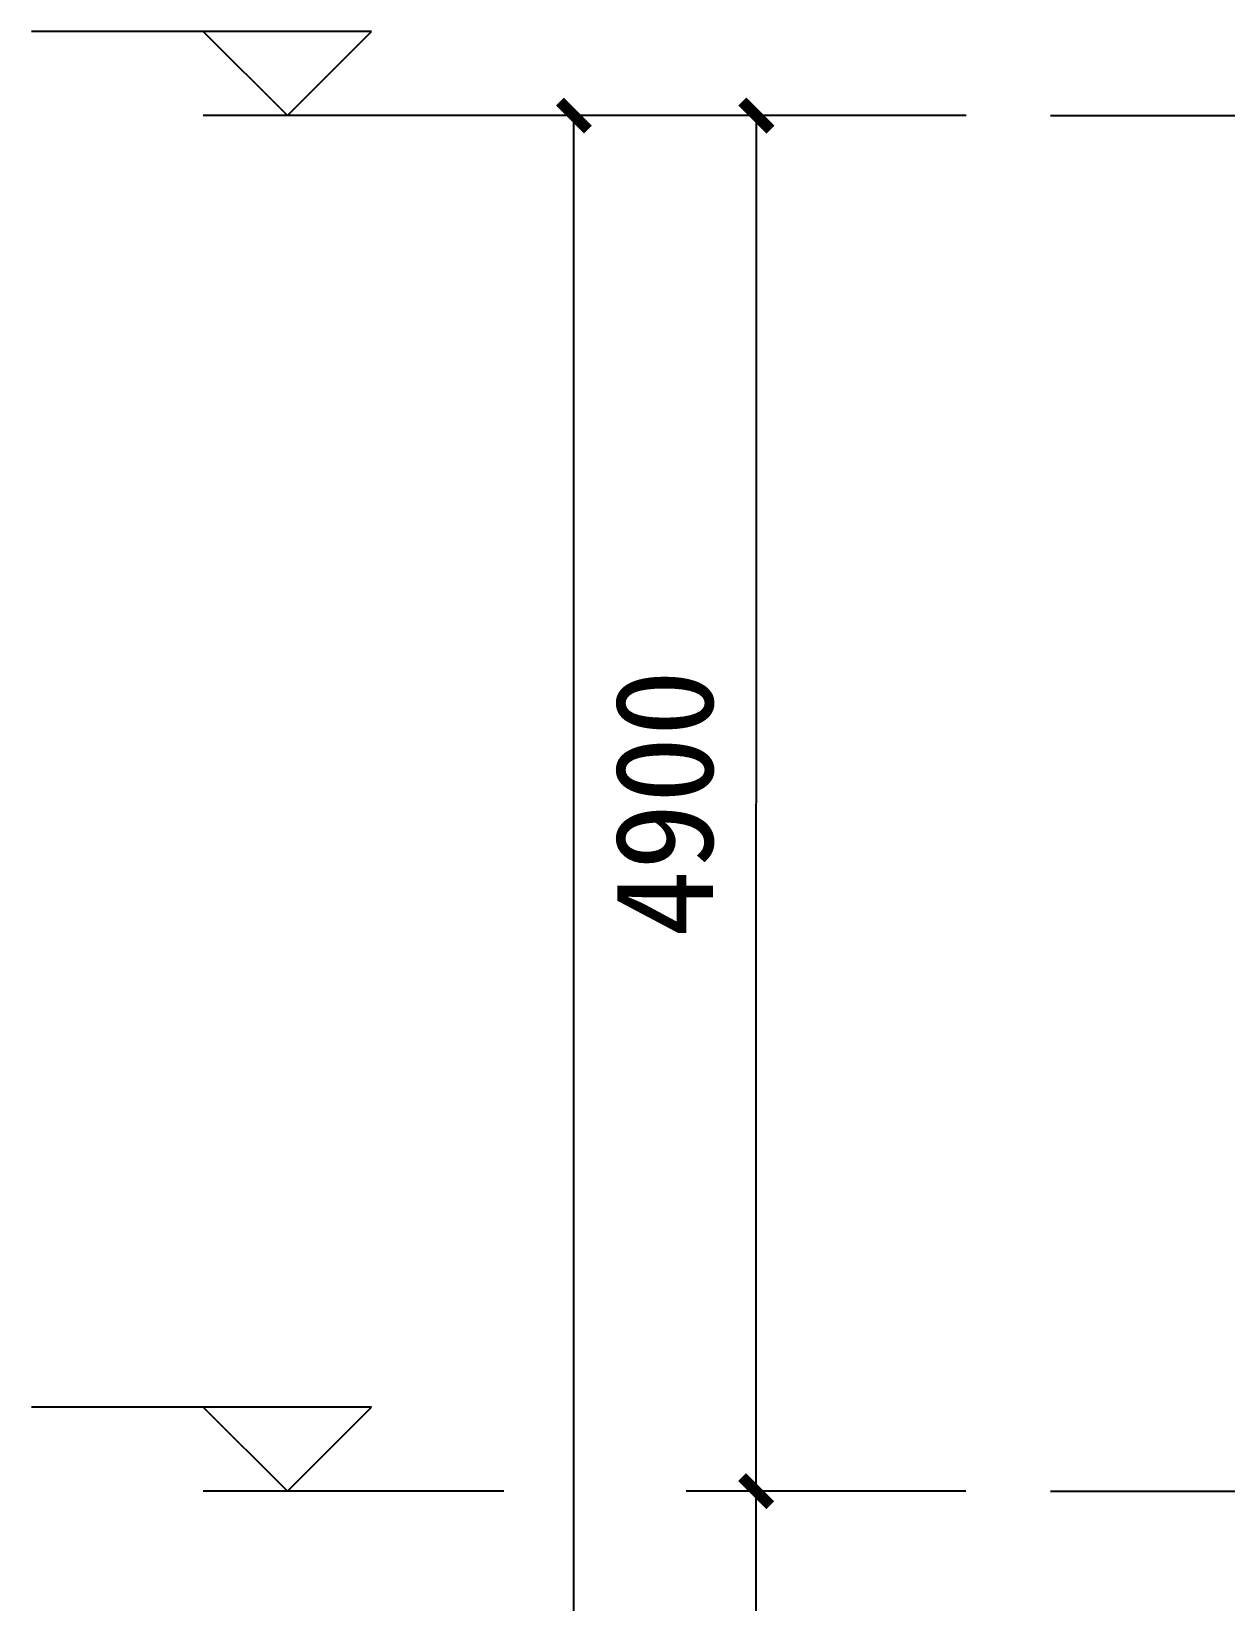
# Model space of a CAD drawing. Extents: x -24961 to 905641, y -154323 to 635957.
# Drawn here: x 388473 to 392727, y -108465 to -102872 of the extents above; entities that cross this region are included whole.
import ezdxf

# ---------------------------------------------------------------- set-up
doc = ezdxf.new("R2010")
doc.units = 0
doc.header["$LTSCALE"] = 1000
doc.header["$MEASUREMENT"] = 0
for name, color, linetype in [('DIM_ELEV', 3, 'Continuous'), ('DOTE', 1, 'Continuous'), ('PUB_DIM', 3, 'Continuous')]:
    doc.layers.add(name, color=color, linetype=linetype)
doc.styles.add('黑体_T3', font='simhei.ttf')
doc.dimstyles.new('副本 STANDARD黑&&100', dxfattribs={"dimtxt": 350, "dimasz": 100, "dimexe": 250, "dimexo": 300, "dimgap": 150, "dimtad": 1, "dimdec": 0, "dimdsep": 46, "dimtxsty": '黑体_T3', "dimblk": 'ARCHTICK', "dimcen": 0.09, "dimadec": 0, "dimazin": 0, "dimtfac": 1, "dimtdec": 0, "dimtix": 1, "dimtmove": 2, "dimatfit": 3, "dimfxl": 0, "dimtolj": 1, "dimtzin": 0, "dimarcsym": 0})

# ---------------------------------------------------------------- blocks, each defined once
blk = doc.blocks.new('_ArchTick')
at = {"color": 0, "linetype": 'ByBlock', "const_width": 0.4}
blk.add_lwpolyline([(-0.5, -0.5), (0.5, 0.5)], dxfattribs=at)
blk = doc.blocks.new('*D566')
at = {"layer": 'Defpoints', "color": 0, "transparency": 16777216}
for p in [(391055.2, -108071.6), (392102, -108071.8), (392101.3, -111671.8)]:
    blk.add_point(p, dxfattribs=at)
at = {"layer": 'PUB_DIM', "color": 0, "lineweight": -2, "transparency": 16777216}
for p, q in [((391802, -108071.8), (390805.2, -108071.6)), ((391054.5, -111671.6), (391055.2, -108071.6)), ((391801.3, -111671.8), (390804.5, -111671.6))]:
    blk.add_line(p, q, dxfattribs=at)
at = {"layer": 'PUB_DIM', "color": 0, "lineweight": -2, "transparency": 16777216, "xscale": 100, "yscale": 100, "zscale": 100}
for p, rotation in [((391055.2, -108071.6), 89.9886740215554), ((391054.5, -111671.6), 269.9886740215554)]:
    blk.add_blockref('_ArchTick', p, dxfattribs=dict(at, rotation=rotation))
at = {"layer": 'PUB_DIM', "color": 0, "transparency": 16777216, "insert": (390727.9, -109871.6), "char_height": 350, "attachment_point": 5, "rotation": 89.9887, "style": '黑体_T3'}
blk.add_mtext('\\A1;3600', dxfattribs=at)
blk = doc.blocks.new('*D567')
at = {"layer": 'Defpoints', "color": 0, "transparency": 16777216}
for p in [(391056.2, -103171.7), (392103, -103171.9), (392102, -108071.8)]:
    blk.add_point(p, dxfattribs=at)
at = {"layer": 'PUB_DIM', "color": 0, "lineweight": -2, "transparency": 16777216}
for p, q in [((391803, -103171.8), (390806.2, -103171.6)), ((391055.2, -108071.6), (391056.2, -103171.7)), ((391802, -108071.8), (390805.2, -108071.6))]:
    blk.add_line(p, q, dxfattribs=at)
at = {"layer": 'PUB_DIM', "color": 0, "lineweight": -2, "transparency": 16777216, "xscale": 100, "yscale": 100, "zscale": 100}
for p, rotation in [((391056.2, -103171.7), 89.98867402155484), ((391055.2, -108071.6), 269.9886740215549)]:
    blk.add_blockref('_ArchTick', p, dxfattribs=dict(at, rotation=rotation))
at = {"layer": 'PUB_DIM', "color": 0, "transparency": 16777216, "insert": (390728.7, -105621.6), "char_height": 350, "attachment_point": 5, "rotation": 89.9887, "style": '黑体_T3'}
blk.add_mtext('\\A1;4900', dxfattribs=at)
blk = doc.blocks.new('*D568')
at = {"layer": 'Defpoints', "color": 0, "transparency": 16777216}
for p in [(390406, -103171.9), (392103, -103171.9), (392103, -120071.9)]:
    blk.add_point(p, dxfattribs=at)
at = {"layer": 'PUB_DIM', "color": 0, "lineweight": -2, "transparency": 16777216}
for p, q in [((391803, -103171.9), (390156, -103171.9)), ((390406, -120071.9), (390406, -103171.9)), ((391803, -120071.9), (390156, -120071.9))]:
    blk.add_line(p, q, dxfattribs=at)
at = {"layer": 'PUB_DIM', "color": 0, "lineweight": -2, "transparency": 16777216, "xscale": 100, "yscale": 100, "zscale": 100}
for p, rotation in [((390406, -103171.9), 90), ((390406, -120071.9), 270)]:
    blk.add_blockref('_ArchTick', p, dxfattribs=dict(at, rotation=rotation))
at = {"layer": 'PUB_DIM', "color": 0, "transparency": 16777216, "insert": (390079, -111621.9), "char_height": 350, "attachment_point": 5, "rotation": 90, "style": '黑体_T3'}
blk.add_mtext('\\A1;16900', dxfattribs=at)

msp = doc.modelspace()

# ---------------------------------------------------------------- linework, layer by layer
at = {"layer": 'DIM_ELEV'}
for p, q in [((389685.1, -102871.9), (388473.5, -102871.9)), ((389385.1, -103171.9), (389085.1, -102871.9)), ((389385.1, -103171.9), (389685.1, -102871.9)), ((390156, -103171.9), (389085.1, -103171.9)), ((389685.1, -107771.9), (388473.5, -107771.9)), ((389385.1, -108071.9), (389085.1, -107771.9)), ((389385.1, -108071.9), (389685.1, -107771.9)), ((390156, -108071.9), (389085.1, -108071.9))]:
    msp.add_line(p, q, dxfattribs=at)
at = {"layer": 'DOTE'}
for p, q in [((392103, -103171.9), (443041.3, -103171.9)), ((392103, -108071.9), (443041.3, -108071.9))]:
    msp.add_line(p, q, dxfattribs=at)

# ---------------------------------------------------------------- dimensions: what is measured, and where the dimension line sits
at = {"layer": 'PUB_DIM'}
for p1, p2, distance, picture, middle in [((392103, -120071.9), (392103, -103171.9), 1697, '*D568', (390079, -111621.9)), ((392102, -108071.8), (392103, -103171.9), 1046.8, '*D567', (390728.7, -105621.6)), ((392101.3, -111671.8), (392102, -108071.8), 1046.8, '*D566', (390727.9, -109871.6))]:
    dim = msp.add_aligned_dim(p1=p1, p2=p2, distance=distance, dimstyle='副本 STANDARD黑&&100', dxfattribs=at)
    dim.commit()
    dim.dimension.update_dxf_attribs({"geometry": picture, "text_midpoint": middle})

doc.saveas('drawing.dxf')
